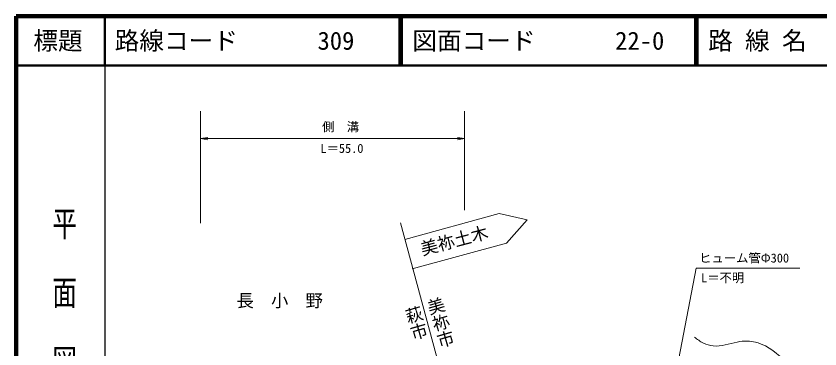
# Model space of a CAD drawing. Units: millimetres, scale not verified. Extents: x 40000 to 680000, y 20000 to 380000.
# Drawn here: x 40000 to 203062, y 312468 to 380000 of the extents above; entities that cross this region are included whole.
import ezdxf
from ezdxf.enums import TextEntityAlignment as Align

# ---------------------------------------------------------------- set-up
doc = ezdxf.new("R2010")
doc.units = ezdxf.units.MM
doc.header["$LTSCALE"] = 1000
for name, color, linetype, lineweight in [('M-BGD', 7, 'Continuous', 13), ('M-BMK-SRVR', 3, 'Continuous', 13), ('M-STR-HTXT', 7, 'Continuous', 13), ('M-STR-STR3', 7, 'Continuous', 13), ('M-TTL', 2, 'Continuous', 140), ('M-TTL-BAND', 7, 'Continuous', 25), ('M-TTL-LINE', 7, 'Continuous', 50)]:
    doc.layers.add(name, color=color, linetype=linetype, lineweight=lineweight)
doc.layers.add('M-TTL-TXT', color=7, linetype='Continuous')
doc.styles.add('@ＭＳ ゴシック', font='')
doc.styles.add('ＭＳ ゴシック', font='')
doc.styles.get('@ＭＳ ゴシック').set_extended_font_data('@MS Gothic')
doc.styles.get('ＭＳ ゴシック').set_extended_font_data('MS Gothic')

# ---------------------------------------------------------------- blocks, each defined once
blk = doc.blocks.new('open_arrow')
at = {"color": 0, "linetype": 'Continuous', "lineweight": -2}
blk.add_lwpolyline([(7.5, 1.25), (0, 0), (7.5, -1.25)], dxfattribs=at)

msp = doc.modelspace()

# ---------------------------------------------------------------- linework, layer by layer
at = {"layer": 'M-BGD'}
msp.add_open_spline([(177610, 314884), (178185, 314429), (178760, 313973), (179414, 313647), (180038, 313335), (180733, 313140), (181424, 313080), (183048, 312938), (184649, 313537), (186269, 313853), (186954, 313986), (187641, 314069), (188331, 314059), (188885, 314051), (189440, 313983), (189981, 313853), (190681, 313685), (191357, 313414), (191991, 313080), (194118, 311958), (195780, 310117), (197610, 308544), (197966, 308237), (198329, 307941), (198698, 307653), (199540, 306999), (200418, 306390), (201338, 305844), (202189, 305339), (203076, 304888), (204008, 304568), (204575, 304373), (205159, 304227), (205758, 304138), (206279, 304061), (206812, 304027), (207330, 304123), (207529, 304161), (207726, 304217), (207908, 304301), (208366, 304514), (208731, 304903), (209035, 305325), (209548, 306037), (209889, 306844), (210058, 307683), (210215, 308457), (210227, 309259), (210429, 310026), (210507, 310320), (210613, 310610), (210770, 310871), (210870, 311037), (210991, 311193), (211141, 311316), (211263, 311417), (211404, 311497), (211556, 311539), (211772, 311598), (212012, 311582), (212224, 311509), (212526, 311404), (212773, 311183), (212995, 310945), (213592, 310304), (214008, 309538), (214315, 308736), (214525, 308184), (214685, 307616), (214878, 307060), (215321, 305785), (215943, 304578), (216584, 303382), (217065, 302483), (217558, 301591), (218151, 300771), (218852, 299801), (219694, 298933), (220458, 298008), (221142, 297179), (221764, 296305), (222443, 295467), (222977, 294810), (223546, 294175), (224197, 293643), (224799, 293150), (225472, 292747), (226145, 292343)], degree=3, knots=[0, 0, 0, 0, 1, 1, 1, 2, 2, 2, 3, 3, 3, 4, 4, 4, 5, 5, 5, 6, 6, 6, 7, 7, 7, 8, 8, 8, 9, 9, 9, 10, 10, 10, 11, 11, 11, 12, 12, 12, 13, 13, 13, 14, 14, 14, 15, 15, 15, 16, 16, 16, 17, 17, 17, 18, 18, 18, 19, 19, 19, 20, 20, 20, 21, 21, 21, 22, 22, 22, 23, 23, 23, 24, 24, 24, 25, 25, 25, 26, 26, 26, 27, 27, 27, 28, 28, 28, 29, 29, 29, 29], dxfattribs=at)
at = {"layer": 'M-BMK-SRVR'}
msp.add_line((117950, 338058), (132143, 285636), dxfattribs=at)
at = {"layer": 'M-STR-HTXT'}
for p, q in [((118861, 334693), (137988, 339916)), ((137988, 339916), (143689, 338629)), ((143689, 338629), (139506, 333930)), ((120379, 328707), (139506, 333930))]:
    msp.add_line(p, q, dxfattribs=at)
at = {"layer": 'M-STR-STR3'}
for p, q in [((77443, 360727), (77443, 337965)), ((130991, 360727), (130991, 340649)), ((77443, 355149), (130991, 355149)), ((172589, 300784), (177941, 328831)), ((177941, 328831), (198994, 328831))]:
    msp.add_line(p, q, dxfattribs=at)
at = {"layer": 'M-TTL'}
for p, q in [((40000, 380000), (40000, 20000)), ((680000, 380000), (40000, 380000))]:
    msp.add_line(p, q, dxfattribs=at)
at = {"layer": 'M-TTL-BAND'}
msp.add_line((58000, 370000), (58000, 20000), dxfattribs=at)
at = {"layer": 'M-TTL-LINE'}
for p, q in [((58000, 380000), (58000, 370000)), ((117750, 380000), (117750, 370000)), ((118250, 380000), (118250, 370000)), ((177750, 380000), (177750, 370000)), ((178250, 380000), (178250, 370000)), ((40000, 370000), (680000, 370000))]:
    msp.add_line(p, q, dxfattribs=at)

# ---------------------------------------------------------------- block references
at = {"layer": 'M-STR-STR3', "xscale": 193, "yscale": 193}
msp.add_blockref('open_arrow', (77443, 355149), dxfattribs=at)
at = {"layer": 'M-STR-STR3', "xscale": 193, "yscale": 193, "rotation": 180}
msp.add_blockref('open_arrow', (130991, 355149), dxfattribs=at)

# ---------------------------------------------------------------- texts
at = {"layer": 'M-STR-HTXT'}
for s, rotation, style, p in [('美祢土木', 14.763, 'ＭＳ ゴシック', (122648, 330694)), ('美祢市', 286.157, '@ＭＳ ゴシック', (122696, 322306)), ('萩市', 286.157, '@ＭＳ ゴシック', (118266, 320509))]:
    msp.add_text(s, height=2566, rotation=rotation, dxfattribs=dict(at, style=style)).set_placement(p, align=Align.BOTTOM_LEFT)
at = {"layer": 'M-STR-HTXT', "style": 'ＭＳ ゴシック'}
msp.add_text('長\u3000小\u3000野', height=2566, dxfattribs=at).set_placement((84728, 323553), align=Align.TOP_LEFT)
at = {"layer": 'M-STR-STR3', "style": 'ＭＳ ゴシック'}
for s, p in [('側\u3000溝', (102080, 356080)), ('L＝55.0', (101733, 351689)), ('ヒューム管Φ300', (178561, 329449)), ('L＝不明', (178951, 325448))]:
    msp.add_text(s, height=1833, dxfattribs=at).set_placement(p, align=Align.BOTTOM_LEFT)
at = {"layer": 'M-TTL-BAND', "style": '@ＭＳ ゴシック', "width": 1.4}
msp.add_text('平  面  図', height=3666, rotation=270, dxfattribs=at).set_placement((49777, 306475), align=Align.MIDDLE_RIGHT)
at = {"layer": 'M-TTL-TXT', "style": 'ＭＳ ゴシック'}
msp.add_text('標題', height=3666, dxfattribs=at).set_placement((48500, 375000), align=Align.MIDDLE_CENTER)
for s, p in [('路線コード', (60000, 375000)), ('309', (101142, 375000)), ('図面コード', (120380, 375000)), ('22-0', (161521, 375000)), ('路 線 名', (180380, 375000))]:
    msp.add_text(s, height=3666, dxfattribs=at).set_placement(p, align=Align.MIDDLE_LEFT)

doc.saveas('drawing.dxf')
